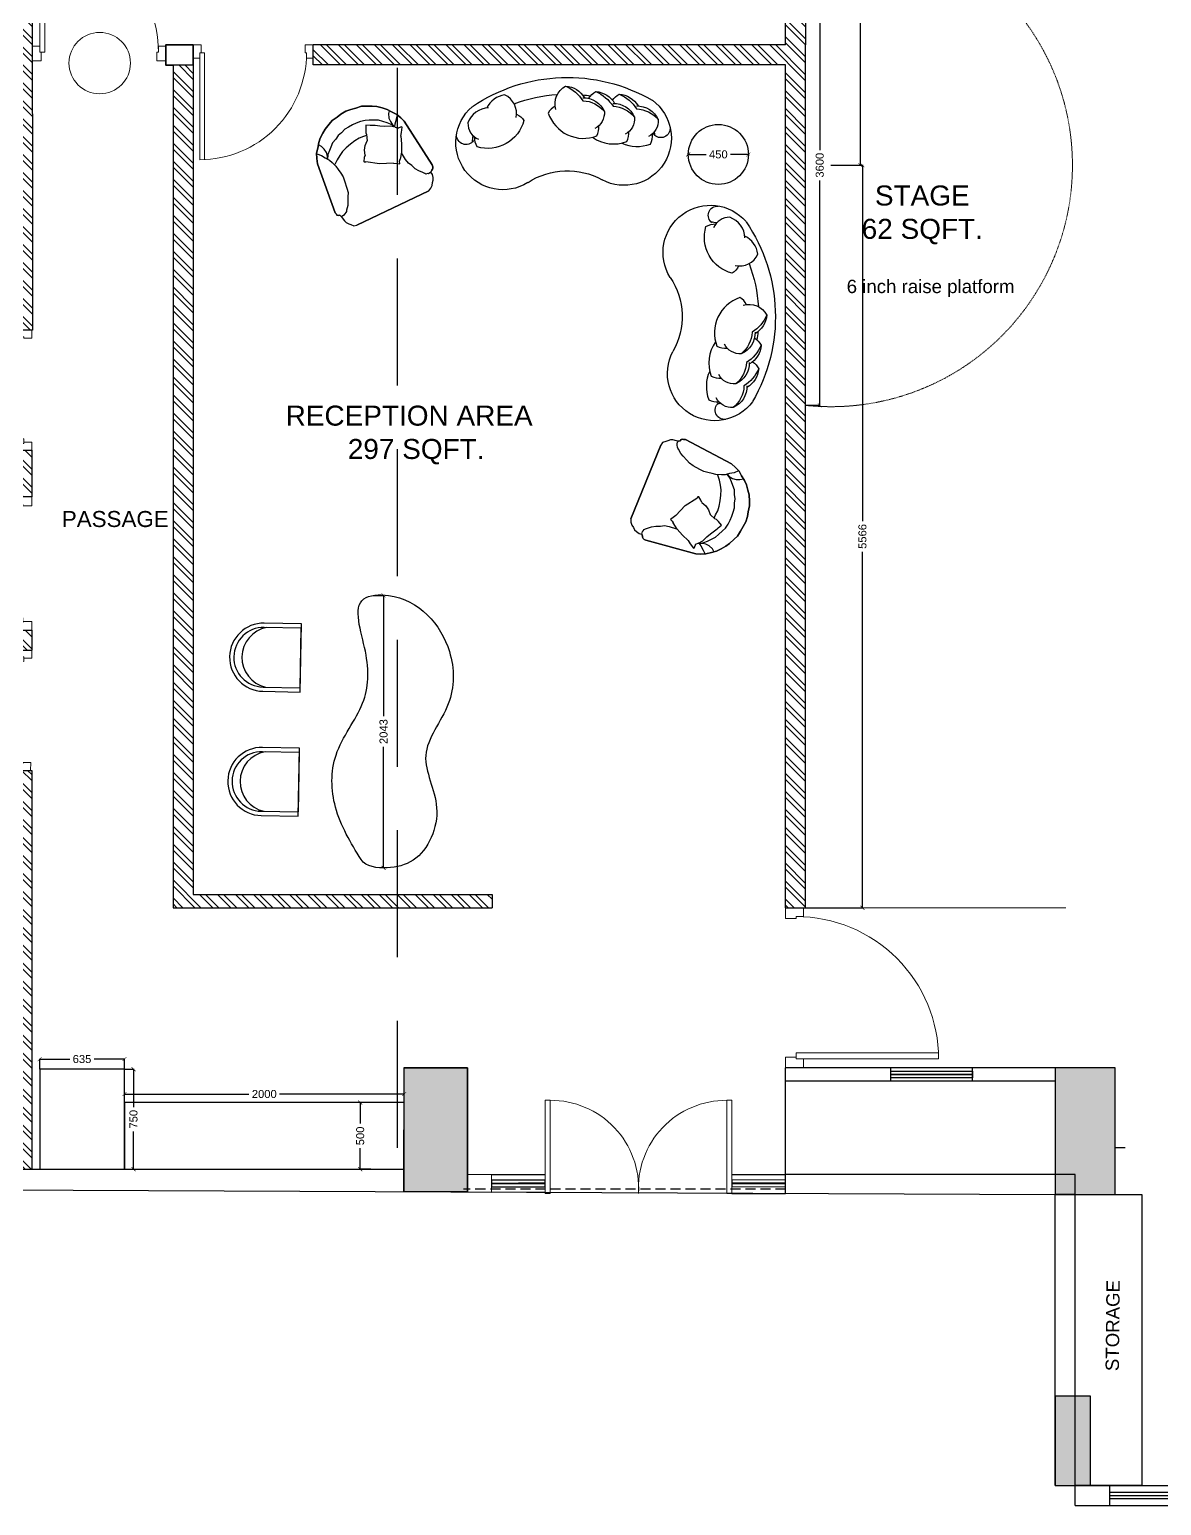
# Model space of a CAD drawing. Header units: millimetres. Extents: x 1464389 to 1998638, y -29162 to 256806.
# Drawn here: x 1958290 to 1966773, y 197582 to 208647 of the extents above; entities that cross this region are included whole.
import ezdxf

# ---------------------------------------------------------------- set-up
doc = ezdxf.new("R2010")
doc.units = ezdxf.units.MM
doc.header["$LTSCALE"] = 15
doc.header["$PDMODE"] = 35
for name, pattern in [('DASHED2', [0.375, 0.25, -0.125]), ('HIDDEN', [9.525, 6.35, -3.175]), ('JIS_02_1.2', [2.5, 1.25, -1.25])]:
    doc.linetypes.add(name, pattern=pattern)
doc.layers.get('0').update_dxf_attribs({"lineweight": 5})
for name, color, linetype, lineweight in [('A-DOOR', 4, 'Continuous', 0), ('dimension', 1, 'Continuous', 25), ('DOOR', 124, 'Continuous', 9), ('flooring', 251, 'JIS_02_1.2', 20), ('ledge wall line', 252, 'Continuous', 13), ('LS_DR_Wall', 5, 'Continuous', 35), ('wall', 50, 'Continuous', 30)]:
    doc.layers.add(name, color=color, linetype=linetype, lineweight=lineweight)
for name, color, linetype in [('A-ELEV-XTHK', 2, 'Continuous'), ('A-WNDW', 4, 'Continuous'), ('COLUMN', 14, 'Continuous'), ('GFC Walls', 14, 'Continuous'), ('Layer 1', 7, 'Continuous'), ('NEW WALL', 5, 'Continuous'), ('S-beamline-7', 8, 'HIDDEN'), ('S-col-3', 3, 'Continuous'), ('S-rcshd-252', 252, 'Continuous'), ('Text', 250, 'Continuous')]:
    doc.layers.add(name, color=color, linetype=linetype)
doc.layers.add('Furnitures', color=7, linetype='Continuous', lineweight=25, true_color=0x753b00)
doc.styles.add('ARIAL', font='arial.ttf')
doc.dimstyles.new('SC-25', dxfattribs={"dimtxt": 60, "dimasz": 30, "dimexe": 0, "dimexo": 0, "dimgap": 25, "dimtad": 0, "dimdec": 0, "dimzin": 0, "dimdsep": 46, "dimtxsty": 'ARIAL', "dimblk": 'ARCHTICK', "dimcen": 0.09, "dimdle": 3, "dimclrd": 251, "dimclre": 251, "dimclrt": 1, "dimadec": 0, "dimazin": 0, "dimtfac": 1, "dimtdec": 0, "dimtofl": 0, "dimtmove": 0, "dimatfit": 2, "dimfxl": 100, "dimtolj": 1, "dimtzin": 0, "dimarcsym": 0})

# ---------------------------------------------------------------- blocks, each defined once
blk = doc.blocks.new('JJJ')
at = {"layer": 'A-DOOR'}
blk.add_lwpolyline([(9654, -285892), (10402, -285892), (10402, -285852), (9654, -285852)], close=True, dxfattribs=at)
blk.add_arc((9694, -285849), 708, 359.7642, 93.2615, dxfattribs=at)
blk = doc.blocks.new('C')
at = {"layer": 'S-rcshd-252'}
h = blk.add_hatch(color=1, dxfattribs=at)
h.dxf.hatch_style = 1
h.paths.add_polyline_path([(2188411, 910774), (2187961, 910774), (2187961, 909874), (2188261, 909874), (2188411, 909874)])
h.paths.add_polyline_path([(2188411, 899641), (2188261, 899641), (2187961, 899641), (2187961, 898741), (2188411, 898741)])
h.paths.add_polyline_path([(2188711, 896750), (2187961, 896750), (2187961, 896550), (2188711, 896550)])
h.paths.add_polyline_path([(2193256, 899641), (2192781, 899641), (2192781, 898686), (2193256, 898686)])
h.paths.add_polyline_path([(2193196, 896750), (2193135, 896750), (2193135, 896550), (2193196, 896550)])
h.paths.add_polyline_path([(2193346, 896614), (2193196, 896614), (2193196, 896550), (2193346, 896550)])
h.paths.add_polyline_path([(2193736, 896750), (2193196, 896750), (2193196, 896614), (2193736, 896614)])
h.paths.add_polyline_path([(2193886, 896614), (2193736, 896614), (2193346, 896614), (2193346, 896550), (2193886, 896550)])
h.paths.add_polyline_path([(2193886, 896750), (2193736, 896750), (2193736, 896614), (2193886, 896614)])
h.paths.add_polyline_path([(2198475, 899036), (2198000, 899036), (2198000, 898722), (2198475, 898720)])
h.paths.add_polyline_path([(2198475, 899651), (2198000, 899651), (2198000, 899036), (2198475, 899036)])
h.paths.add_polyline_path([(2203030, 897190), (2202880, 897190), (2202880, 896750), (2203030, 896750)])
h.paths.add_polyline_path([(2203145, 897190), (2203030, 897190), (2203030, 896750), (2203145, 896750)])
h.paths.add_polyline_path([(2203145, 896750), (2203030, 896750), (2203030, 896550), (2203145, 896550)])
h.paths.add_polyline_path([(2203030, 896750), (2202880, 896750), (2202880, 896550), (2203030, 896550)])
h.paths.add_polyline_path([(2203030, 896550), (2202880, 896550), (2202880, 896520), (2203030, 896520)])
h.paths.add_polyline_path([(2203145, 896550), (2203030, 896550), (2203030, 896520), (2203145, 896520)])
h.paths.add_polyline_path([(2208039, 896750), (2207774, 896750), (2207774, 896550), (2208039, 896550)])
h.paths.add_polyline_path([(2208039, 897190), (2207774, 897190), (2207774, 896750), (2208039, 896750)])
h.paths.add_polyline_path([(2208039, 896550), (2207774, 896550), (2207774, 896520), (2208039, 896520)])
h.paths.add_polyline_path([(2208039, 901491), (2207774, 901491), (2207774, 900691), (2208039, 900691)])
h.paths.add_polyline_path([(2208039, 905638), (2207694, 905638), (2207694, 904838), (2208039, 904838)])
h.paths.add_polyline_path([(2208039, 909712), (2207694, 909712), (2207694, 908912), (2208039, 908912)])
h.paths.add_polyline_path([(2203060, 910774), (2202610, 910774), (2202610, 909874), (2203060, 909874)])
h.paths.add_polyline_path([(2198475, 910774), (2198025, 910774), (2198025, 909874), (2198475, 909874)])
h.paths.add_polyline_path([(2193260, 910774), (2192810, 910774), (2192810, 909874), (2193260, 909874)])
h = blk.add_hatch(color=1, dxfattribs=at)
h.dxf.hatch_style = 1
h.paths.add_polyline_path([(2203330, 899651), (2202880, 899651), (2202880, 898851), (2203030, 898851), (2203030, 898701), (2203330, 898701)])
h.paths.add_polyline_path([(2203030, 898851), (2202880, 898851), (2202880, 898701), (2203030, 898701)], flags=17)
at = {"layer": 'COLUMN', "color": 240, "true_color": 0xed1f24}
blk.add_lwpolyline([(2203330, 899651), (2202880, 899651), (2202880, 898701), (2203330, 898701)], close=True, dxfattribs=at)
at = {"layer": 'S-col-3', "color": 1, "lineweight": -3, "ltscale": 0.15}
blk.add_lwpolyline([(2198000, 898722), (2198000, 899651), (2198475, 899651), (2198475, 898720)], dxfattribs=at)
blk.add_lwpolyline([(2202880, 896520), (2203145, 896520), (2203145, 897190), (2202880, 897190)], close=True, dxfattribs=at)
blk = doc.blocks.new('_ArchTick')
at = {"color": 0, "linetype": 'ByBlock', "const_width": 0.15}
blk.add_lwpolyline([(-0.5, -0.5), (0.5, 0.5)], dxfattribs=at)
blk = doc.blocks.new('*D3298')
at = {"color": 251, "lineweight": -2, "transparency": 16777216}
for p, q in [((1958998, 200667), (1959934, 200667)), ((1959001, 200603), (1959001, 200667)), ((1961100, 200667), (1960164, 200667)), ((1961097, 200603), (1961097, 200667))]:
    blk.add_line(p, q, dxfattribs=at)
at = {"layer": 'Defpoints', "color": 0, "transparency": 16777216}
for p in [(1959001, 200667), (1959001, 200603), (1961097, 200603)]:
    blk.add_point(p, dxfattribs=at)
at = {"color": 251, "lineweight": -2, "transparency": 16777216, "xscale": 30, "yscale": 30, "zscale": 30, "rotation": 180}
blk.add_blockref('_ArchTick', (1959001, 200667), dxfattribs=at)
at = {"color": 251, "lineweight": -2, "transparency": 16777216, "xscale": 30, "yscale": 30, "zscale": 30}
blk.add_blockref('_ArchTick', (1961097, 200667), dxfattribs=at)
at = {"color": 1, "transparency": 16777216, "insert": (1960049, 200667), "char_height": 60, "attachment_point": 5, "style": 'ARIAL'}
blk.add_mtext('\\A1;2000', dxfattribs=at)
blk = doc.blocks.new('*D3299')
at = {"color": 251, "lineweight": -2, "transparency": 16777216}
for p, q in [((1960768, 200606), (1960768, 200445)), ((1960847, 200603), (1960768, 200603)), ((1960768, 200100), (1960768, 200262)), ((1960847, 200103), (1960768, 200103))]:
    blk.add_line(p, q, dxfattribs=at)
at = {"layer": 'Defpoints', "color": 0, "transparency": 16777216}
for p in [(1960847, 200603), (1960768, 200103), (1960847, 200103)]:
    blk.add_point(p, dxfattribs=at)
at = {"color": 251, "lineweight": -2, "transparency": 16777216, "xscale": 30, "yscale": 30, "zscale": 30}
for p, rotation in [((1960768, 200603), 90), ((1960768, 200103), 270)]:
    blk.add_blockref('_ArchTick', p, dxfattribs=dict(at, rotation=rotation))
at = {"color": 1, "transparency": 16777216, "insert": (1960768, 200353), "char_height": 60, "attachment_point": 5, "rotation": 90, "style": 'ARIAL'}
blk.add_mtext('\\A1;500', dxfattribs=at)
blk = doc.blocks.new('*D3300')
at = {"layer": 'Defpoints', "color": 0, "transparency": 16777216}
for p in [(1958366, 200929), (1958366, 200853), (1959001, 200853)]:
    blk.add_point(p, dxfattribs=at)
at = {"layer": 'wall', "color": 251, "lineweight": -2, "transparency": 16777216}
for p, q in [((1958363, 200929), (1958592, 200929)), ((1958366, 200853), (1958366, 200929)), ((1959004, 200929), (1958775, 200929)), ((1959001, 200853), (1959001, 200929))]:
    blk.add_line(p, q, dxfattribs=at)
at = {"layer": 'wall', "color": 251, "lineweight": -2, "transparency": 16777216, "xscale": 30, "yscale": 30, "zscale": 30, "rotation": 180}
blk.add_blockref('_ArchTick', (1958366, 200929), dxfattribs=at)
at = {"layer": 'wall', "color": 251, "lineweight": -2, "transparency": 16777216, "xscale": 30, "yscale": 30, "zscale": 30}
blk.add_blockref('_ArchTick', (1959001, 200929), dxfattribs=at)
at = {"layer": 'wall', "color": 1, "transparency": 16777216, "insert": (1958683, 200929), "char_height": 60, "attachment_point": 5, "style": 'ARIAL'}
blk.add_mtext('\\A1;635', dxfattribs=at)
blk = doc.blocks.new('*D3301')
at = {"layer": 'Defpoints', "color": 0, "transparency": 16777216}
for p in [(1959001, 200853), (1959069, 200853), (1959001, 200103)]:
    blk.add_point(p, dxfattribs=at)
at = {"layer": 'wall', "color": 251, "lineweight": -2, "transparency": 16777216}
for p, q in [((1959001, 200853), (1959069, 200853)), ((1959069, 200856), (1959069, 200569)), ((1959069, 200100), (1959069, 200387)), ((1959001, 200103), (1959069, 200103))]:
    blk.add_line(p, q, dxfattribs=at)
at = {"layer": 'wall', "color": 251, "lineweight": -2, "transparency": 16777216, "xscale": 30, "yscale": 30, "zscale": 30}
for p, rotation in [((1959069, 200853), 90), ((1959069, 200103), 270)]:
    blk.add_blockref('_ArchTick', p, dxfattribs=dict(at, rotation=rotation))
at = {"layer": 'wall', "color": 1, "transparency": 16777216, "insert": (1959069, 200478), "char_height": 60, "attachment_point": 5, "rotation": 90, "style": 'ARIAL'}
blk.add_mtext('\\A1;750', dxfattribs=at)
blk = doc.blocks.new('A$C3043')
at = {"layer": 'Furnitures'}
for points in [[(0.562, 0.007), (0.562, 0.312, 1), (0.002, 0.312), (0.002, 0.007)], [(0.527, 0.007), (0.527, 0.312, 1), (0.037, 0.312), (0.037, 0.007)]]:
    blk.add_lwpolyline(points, format="xyb", close=True, dxfattribs=at)
blk.add_arc((0.282, 0.241), 0.25, 11.4783, 168.5217, dxfattribs=at)
blk = doc.blocks.new('sofa043')
at = {"color": 0}
for points in [[(-194, -103, 0.14773), (-325, -211, 0.213343), (-487, -289, 0.178662)], [(-140, -155, 0.125567), (-194, -103, 0.249542), (-336, -189, -9.61688)], [(33, -65, 0.14773), (-98, -173, 0.213343), (-260, -251, 0.178662)], [(103, -243, 0.356772), (33, -65, 0.249542), (-109, -151, -9.61688)], [(-370, -119, 0.14773), (-501, -227, 0.213343), (-664, -305, 0.178662)], [(-500, -205, 0.306663), (-664, -305, 0.30633), (-595, -433, -0.872847)], [(-319, -166, 0.116002), (-370, -119, 0.249542), (-512, -205, -9.61688)], [(-324, -190, 0.306663), (-487, -289, 0.30633), (-419, -418, -0.872847)], [(-97, -151, 0.306663), (-260, -251, 0.30633), (-191, -379, -0.872847)], [(108, -218, -0.165541), (160, -270, -0.425989), (-206, -435, -0.121523), (-220, -359, 7.115464)], [(401, -308, -0.356772), (489, -139, -0.249542), (621, -239, 9.61688)], [(398, -283, 0.165541), (342, -329, 0.425989), (688, -532, 0.121523), (710, -458, -7.115464)], [(609, -238, -0.306663), (761, -354, -0.30633), (680, -475, 0.872847)], [(-394, -486, -0.201081), (-609, -489, -0.121523), (-623, -413, 7.115464)], [(-174, -446, -0.24852), (-433, -473, -0.121523), (-447, -397, 7.115464)], [(303, -793, 0.282268), (-252, -764, 0.308297)]]:
    blk.add_lwpolyline(points, format="xyb", dxfattribs=at)
for centre, radius, start, end in [((0, -1267), 1267, 54.8371, 119.1922), ((-412, -448), 354, 125.7179, 296.7746), ((0, -1267), 1142, 94.6666, 97.7656), ((0, -1267), 1142, 68.5884, 85.2775), ((495, -496), 354, 237.2547, 48.3114), ((-685, -370), 70, 171.0832, 319.3433), ((-412, -448), 229, 167.8032, 173.7904), ((774, -446), 70, 214.686, 2.9461), ((495, -496), 229, 0.2389, 11.4549)]:
    blk.add_arc(centre, radius, start, end, dxfattribs=at)
blk = doc.blocks.new('sofa-46')
at = {"color": 0, "linetype": 'ByBlock'}
for p, q in [((-0.288, 0.907), (-0.309, 0.891)), ((-0.288, 0.907), (-0.309, 0.891)), ((-0.263, 0.92), (-0.288, 0.907)), ((-0.263, 0.92), (-0.288, 0.907)), ((0.428, 0.92), (-0.263, 0.92)), ((-0.263, 0.92), (0.428, 0.92)), ((0.455, 0.915), (0.428, 0.92)), ((0.455, 0.915), (0.428, 0.92)), ((0.474, 0.893), (0.455, 0.915)), ((0.474, 0.893), (0.455, 0.915)), ((-0.364, 0.769), (-0.37, 0.764)), ((-0.37, 0.764), (-0.364, 0.769)), ((-0.348, 0.78), (-0.364, 0.769)), ((-0.364, 0.769), (-0.348, 0.78)), ((-0.345, 0.831), (-0.351, 0.804)), ((-0.345, 0.831), (-0.351, 0.804)), ((-0.351, 0.804), (-0.348, 0.78)), ((-0.351, 0.804), (-0.348, 0.78)), ((-0.348, 0.78), (-0.337, 0.783)), ((-0.337, 0.853), (-0.345, 0.831)), ((-0.337, 0.853), (-0.345, 0.831)), ((-0.323, 0.869), (-0.337, 0.853)), ((-0.323, 0.869), (-0.337, 0.853)), ((-0.337, 0.783), (-0.324, 0.785)), ((-0.324, 0.785), (-0.316, 0.78)), ((-0.309, 0.891), (-0.323, 0.869)), ((-0.309, 0.891), (-0.323, 0.869)), ((-0.316, 0.78), (-0.302, 0.777)), ((-0.302, 0.777), (-0.294, 0.769)), ((-0.294, 0.769), (-0.283, 0.755)), ((0.454, 0.764), (0.459, 0.774)), ((0.459, 0.774), (0.467, 0.78)), ((0.467, 0.78), (0.481, 0.788)), ((0.487, 0.879), (0.474, 0.893)), ((0.487, 0.879), (0.474, 0.893)), ((0.481, 0.788), (0.494, 0.793)), ((0.503, 0.86), (0.487, 0.879)), ((0.503, 0.86), (0.487, 0.879)), ((0.494, 0.793), (0.508, 0.796)), ((0.511, 0.841), (0.503, 0.86)), ((0.511, 0.841), (0.503, 0.86)), ((0.508, 0.796), (0.519, 0.793)), ((0.516, 0.809), (0.511, 0.841)), ((0.516, 0.809), (0.511, 0.841)), ((0.519, 0.793), (0.516, 0.809)), ((0.519, 0.793), (0.516, 0.809)), ((0.527, 0.779), (0.519, 0.793)), ((0.519, 0.793), (0.527, 0.779)), ((0.54, 0.776), (0.527, 0.779)), ((0.527, 0.779), (0.54, 0.776)), ((0.548, 0.768), (0.54, 0.776)), ((0.54, 0.776), (0.548, 0.768)), ((0.548, 0.757), (0.548, 0.768)), ((0.548, 0.768), (0.548, 0.757)), ((-0.383, 0.745), (-0.384, 0.729)), ((-0.384, 0.729), (-0.383, 0.745)), ((-0.384, 0.729), (-0.33, 0.283)), ((-0.33, 0.283), (-0.384, 0.729)), ((-0.378, 0.756), (-0.383, 0.745)), ((-0.383, 0.745), (-0.378, 0.756)), ((-0.37, 0.764), (-0.378, 0.756)), ((-0.378, 0.756), (-0.37, 0.764)), ((-0.283, 0.755), (-0.259, 0.726)), ((-0.259, 0.726), (-0.238, 0.696)), ((-0.238, 0.696), (-0.222, 0.658)), ((-0.222, 0.658), (-0.206, 0.628)), ((0.377, 0.632), (0.394, 0.664)), ((0.394, 0.664), (0.413, 0.704)), ((0.413, 0.704), (0.427, 0.734)), ((0.427, 0.734), (0.454, 0.764)), ((0.51, 0.293), (0.554, 0.741)), ((0.554, 0.741), (0.51, 0.293)), ((0.554, 0.741), (0.548, 0.757)), ((0.548, 0.757), (0.554, 0.741)), ((-0.224, 0.45), (-0.193, 0.514)), ((-0.206, 0.628), (-0.196, 0.587)), ((-0.196, 0.587), (-0.191, 0.52)), ((-0.193, 0.514), (-0.155, 0.565)), ((-0.144, 0.579), (-0.155, 0.565)), ((-0.136, 0.6), (-0.144, 0.579)), ((-0.088, 0.57), (-0.136, 0.6)), ((-0.088, 0.57), (0.023, 0.526)), ((0.023, 0.526), (0.122, 0.458)), ((0.357, 0.489), (0.36, 0.527)), ((0.36, 0.527), (0.369, 0.594)), ((0.369, 0.594), (0.377, 0.632)), ((-0.246, 0.388), (-0.267, 0.361)), ((-0.246, 0.388), (-0.224, 0.45)), ((0.103, 0.402), (0.089, 0.361)), ((0.103, 0.402), (0.119, 0.418)), ((0.119, 0.418), (0.138, 0.447)), ((0.136, 0.453), (0.122, 0.458)), ((0.138, 0.447), (0.136, 0.453)), ((0.362, 0.454), (0.357, 0.489)), ((0.368, 0.416), (0.362, 0.454)), ((0.373, 0.381), (0.368, 0.416)), ((-0.33, 0.283), (-0.317, 0.243)), ((-0.317, 0.243), (-0.33, 0.283)), ((-0.267, 0.361), (-0.292, 0.321)), ((-0.292, 0.321), (-0.284, 0.315)), ((-0.284, 0.315), (-0.249, 0.315)), ((-0.249, 0.269), (-0.276, 0.237)), ((-0.235, 0.296), (-0.254, 0.315)), ((-0.233, 0.293), (-0.249, 0.269)), ((-0.235, 0.296), (-0.203, 0.269)), ((-0.225, 0.261), (-0.233, 0.285)), ((-0.233, 0.285), (-0.211, 0.255)), ((-0.22, 0.234), (-0.225, 0.261)), ((-0.203, 0.269), (-0.157, 0.25)), ((0.015, 0.246), (0.035, 0.297)), ((0.067, 0.326), (0.035, 0.297)), ((0.089, 0.361), (0.067, 0.326)), ((0.131, 0.253), (0.177, 0.263)), ((0.177, 0.263), (0.223, 0.274)), ((0.223, 0.274), (0.267, 0.29)), ((0.267, 0.29), (0.302, 0.311)), ((0.302, 0.311), (0.34, 0.335)), ((0.34, 0.335), (0.375, 0.364)), ((0.366, 0.232), (0.393, 0.259)), ((0.389, 0.337), (0.373, 0.381)), ((0.402, 0.308), (0.389, 0.337)), ((0.393, 0.259), (0.415, 0.297)), ((0.402, 0.27), (0.396, 0.237)), ((0.426, 0.275), (0.402, 0.308)), ((0.415, 0.297), (0.402, 0.27)), ((0.415, 0.297), (0.413, 0.293)), ((0.413, 0.292), (0.415, 0.297)), ((0.413, 0.293), (0.413, 0.292)), ((0.447, 0.242), (0.426, 0.275)), ((0.493, 0.248), (0.51, 0.293)), ((0.51, 0.293), (0.493, 0.248)), ((-0.317, 0.243), (-0.296, 0.202)), ((-0.296, 0.202), (-0.317, 0.243)), ((-0.276, 0.237), (-0.301, 0.207)), ((-0.296, 0.202), (-0.266, 0.161)), ((-0.266, 0.161), (-0.296, 0.202)), ((-0.266, 0.161), (-0.239, 0.126)), ((-0.239, 0.126), (-0.266, 0.161)), ((-0.25, 0.145), (-0.234, 0.164)), ((-0.234, 0.164), (-0.22, 0.201)), ((-0.22, 0.201), (-0.22, 0.234)), ((-0.211, 0.255), (-0.19, 0.231)), ((-0.19, 0.231), (-0.161, 0.204)), ((-0.161, 0.204), (-0.131, 0.179)), ((-0.157, 0.25), (-0.12, 0.23)), ((-0.131, 0.179), (-0.099, 0.163)), ((-0.12, 0.23), (-0.085, 0.209)), ((-0.099, 0.163), (-0.058, 0.144)), ((-0.085, 0.209), (-0.058, 0.195)), ((-0.058, 0.195), (-0.047, 0.189)), ((-0.058, 0.144), (-0.026, 0.13)), ((-0.047, 0.189), (-0.015, 0.17)), ((-0.026, 0.13), (0.014, 0.121)), ((-0.015, 0.17), (0.004, 0.208)), ((0.004, 0.208), (0.015, 0.229)), ((0.015, 0.229), (0.015, 0.246)), ((0.018, 0.254), (0.048, 0.251)), ((0.048, 0.251), (0.088, 0.248)), ((0.088, 0.248), (0.131, 0.253)), ((0.166, 0.123), (0.206, 0.139)), ((0.206, 0.139), (0.241, 0.147)), ((0.241, 0.147), (0.274, 0.168)), ((0.274, 0.168), (0.312, 0.184)), ((0.312, 0.184), (0.342, 0.211)), ((0.342, 0.211), (0.366, 0.232)), ((0.392, 0.102), (0.419, 0.132)), ((0.419, 0.132), (0.392, 0.102)), ((0.396, 0.237), (0.401, 0.202)), ((0.401, 0.202), (0.412, 0.173)), ((0.412, 0.173), (0.43, 0.148)), ((0.419, 0.132), (0.447, 0.172)), ((0.447, 0.172), (0.419, 0.132)), ((0.477, 0.213), (0.447, 0.242)), ((0.447, 0.172), (0.477, 0.207)), ((0.477, 0.207), (0.447, 0.172)), ((0.477, 0.207), (0.493, 0.248)), ((0.493, 0.248), (0.477, 0.207)), ((-0.239, 0.126), (-0.207, 0.096)), ((-0.207, 0.096), (-0.239, 0.126)), ((-0.207, 0.096), (-0.17, 0.066)), ((-0.17, 0.066), (-0.207, 0.096)), ((-0.17, 0.066), (-0.135, 0.047)), ((-0.135, 0.047), (-0.17, 0.066)), ((-0.135, 0.047), (-0.086, 0.022)), ((-0.086, 0.022), (-0.135, 0.047)), ((-0.086, 0.022), (-0.049, 0.006)), ((-0.049, 0.006), (-0.086, 0.022)), ((-0.049, 0.006), (0, 0)), ((0, 0), (-0.049, 0.006)), ((0, 0), (0.046, -0.008)), ((0.046, -0.008), (0, 0)), ((0.014, 0.121), (0.055, 0.118)), ((0.055, 0.118), (0.09, 0.118)), ((0.09, 0.118), (0.128, 0.121)), ((0.128, 0.121), (0.166, 0.123)), ((0.14, -0.009), (0.181, 0.001)), ((0.181, 0.001), (0.14, -0.009)), ((0.181, 0.001), (0.232, 0.009)), ((0.232, 0.009), (0.181, 0.001)), ((0.232, 0.009), (0.27, 0.025)), ((0.27, 0.025), (0.232, 0.009)), ((0.27, 0.025), (0.319, 0.049)), ((0.319, 0.049), (0.27, 0.025)), ((0.319, 0.049), (0.352, 0.073)), ((0.352, 0.073), (0.319, 0.049)), ((0.352, 0.073), (0.392, 0.102)), ((0.392, 0.102), (0.352, 0.073)), ((0.046, -0.008), (0.092, -0.014)), ((0.092, -0.014), (0.046, -0.008)), ((0.092, -0.014), (0.14, -0.009)), ((0.14, -0.009), (0.092, -0.014))]:
    blk.add_line(p, q, dxfattribs=at)
blk = doc.blocks.new('*D3338')
at = {"layer": 'Defpoints', "color": 0, "ltscale": 0.25, "transparency": 16777216}
for p in [(1960864, 204405), (1960943, 202362), (1960971, 202362)]:
    blk.add_point(p, dxfattribs=at)
at = {"layer": 'dimension', "color": 251, "lineweight": -2, "ltscale": 0.25, "transparency": 16777216}
for p, q in [((1960864, 204405), (1960943, 204405)), ((1960943, 204408), (1960943, 203499)), ((1960943, 202359), (1960943, 203269)), ((1960971, 202362), (1960943, 202362))]:
    blk.add_line(p, q, dxfattribs=at)
at = {"layer": 'dimension', "color": 251, "lineweight": -2, "ltscale": 0.25, "transparency": 16777216, "xscale": 30, "yscale": 30, "zscale": 30}
for p, rotation in [((1960943, 204405), 90), ((1960943, 202362), 270)]:
    blk.add_blockref('_ArchTick', p, dxfattribs=dict(at, rotation=rotation))
at = {"layer": 'dimension', "color": 1, "ltscale": 0.25, "transparency": 16777216, "insert": (1960943, 203384), "char_height": 60, "attachment_point": 5, "rotation": 90, "style": 'ARIAL'}
blk.add_mtext('\\A1;2043', dxfattribs=at)
blk = doc.blocks.new('*D3339')
at = {"layer": 'Defpoints', "color": 0, "ltscale": 0.25, "transparency": 16777216}
for p in [(1963227, 207711), (1963677, 207711), (1963677, 207711)]:
    blk.add_point(p, dxfattribs=at)
at = {"layer": 'dimension', "color": 251, "lineweight": -2, "ltscale": 0.25, "transparency": 16777216}
for p, q in [((1963224, 207711), (1963360, 207711)), ((1963680, 207711), (1963544, 207711)), ((1963677, 207711), (1963677, 207711))]:
    blk.add_line(p, q, dxfattribs=at)
at = {"layer": 'dimension', "color": 251, "lineweight": -2, "ltscale": 0.25, "transparency": 16777216, "xscale": 30, "yscale": 30, "zscale": 30, "rotation": 180}
blk.add_blockref('_ArchTick', (1963227, 207711), dxfattribs=at)
at = {"layer": 'dimension', "color": 251, "lineweight": -2, "ltscale": 0.25, "transparency": 16777216, "xscale": 30, "yscale": 30, "zscale": 30}
blk.add_blockref('_ArchTick', (1963677, 207711), dxfattribs=at)
at = {"layer": 'dimension', "color": 1, "ltscale": 0.25, "transparency": 16777216, "insert": (1963452, 207711), "char_height": 60, "attachment_point": 5, "style": 'ARIAL'}
blk.add_mtext('\\A1;450', dxfattribs=at)
blk = doc.blocks.new('outer wall')
for p, q in [((887376.9, -157900.1), (887556.9, -157900.1)), ((887556.9, -157900.1), (887556.9, -158031.3))]:
    blk.add_line(p, q)
at = {"layer": 'A-WNDW', "ltscale": 0.5}
for p, q in [((887556.9, -157900.1), (887958.9, -157900.2)), ((889358.9, -157900.2), (889760.9, -157900.1)), ((887556.9, -158031.3), (887958.9, -158031)), ((889358.9, -158041.6), (889760.9, -158041.1))]:
    blk.add_line(p, q, dxfattribs=at)
at = {"layer": 'A-WNDW', "ltscale": 0.5, "const_width": 14.1}
for points in [[(887958.9, -157966.7), (887556.9, -157967)], [(889760.9, -157966), (889358.9, -157966.6)]]:
    blk.add_lwpolyline(points, dxfattribs=at)
at = {"layer": 'A-WNDW', "ltscale": 0.5}
for points in [[(887958.9, -157941.7), (887556.9, -157942), (887556.9, -157992), (887958.9, -157991.7)], [(889760.9, -157941), (889358.9, -157941.6), (889358.9, -157991.6), (889760.9, -157991)], [(892191.9, -160281.1), (893917.9, -160281.1), (893917.9, -160331.1), (892191.9, -160331.1)]]:
    blk.add_lwpolyline(points, close=True, dxfattribs=at)
blk.add_lwpolyline([(892191.9, -160306.1), (893917.9, -160306.1)], dxfattribs=at)
at = {"layer": 'GFC Walls'}
for p, q in [((891781.9, -157100.1), (889760.9, -157100.1)), ((889760.9, -158041.1), (889760.9, -157100.1)), ((891781.9, -157200.1), (889760.9, -157200.1)), ((883033.9, -157860.1), (886901.9, -157860.1)), ((891931.9, -157900.1), (889760.9, -157900.1)), ((891931.9, -160231.1), (891931.9, -157900.1)), ((882787.9, -158010.1), (891781.9, -158050.1)), ((891781.9, -160231.1), (891781.9, -158050.1)), ((891931.9, -158050.1), (891781.9, -158050.1)), ((891781.9, -160231.1), (896940.9, -160231.1)), ((891931.9, -160381.1), (891931.9, -160231.1)), ((892191.9, -160381.1), (892191.9, -160231.1)), ((891931.9, -160381.1), (898582.9, -160381.1))]:
    blk.add_line(p, q, dxfattribs=at)
at = {"layer": 'GFC Walls', "color": 252, "linetype": 'DASHED2', "ltscale": 20, "true_color": 0x939598}
blk.add_line((892306.9, -157700.1), (892231.9, -157700.1), dxfattribs=at)
at = {"layer": 'GFC Walls'}
for points in [[(886901.2, -158028.4), (887376.9, -158028.4), (887376.9, -157100.1), (886901.2, -157100.1)], [(891781.9, -158050.1), (892231.9, -158050.1), (892231.9, -157100.1), (891781.9, -157100.1)]]:
    blk.add_lwpolyline(points, close=True, dxfattribs=at)
at = {"layer": 'Layer 1'}
for p, q in [((890550.9, -157200.1), (890550.9, -157100.1)), ((891160.9, -157200.1), (891160.9, -157100.1))]:
    blk.add_line(p, q, dxfattribs=at)
at = {"layer": 'Layer 1', "const_width": 14.1}
blk.add_lwpolyline([(890550.9, -157150.1), (891160.9, -157150.1)], dxfattribs=at)
at = {"layer": 'Layer 1'}
blk.add_lwpolyline([(890550.9, -157125.1), (891160.9, -157125.1), (891160.9, -157175.1), (890550.9, -157175.1)], close=True, dxfattribs=at)
blk = doc.blocks.new('D900')
for points in [[(0, 840), (0, 900), (100, 900), (100, 850), (60, 850), (60, 840)], [(0, 60), (0, 0), (100, 0), (100, 50), (60, 50), (60, 60)]]:
    blk.add_lwpolyline(points, close=True)
blk.add_lwpolyline([(60, 850, -0.414214), (860, 50), (60, 50), (60, 85), (859.2, 85)], format="xyb")
blk = doc.blocks.new('DOOR')
at = {"layer": 'DOOR'}
for p, xscale, yscale, zscale, rotation in [((884116, -149552), -1.111111111111109, 1.111111111111109, 1.111111111111109, 270), ((884112, -152470), -1.000938348249392, 1.000938348249392, 1.000938348249392, 359.9999999999933), ((884112, -153970), 1.001173196474355, 1.001173196474355, 1.001173196474355, 179.4305568197881)]:
    blk.add_blockref('D900', p, dxfattribs=dict(at, xscale=xscale, yscale=yscale, zscale=zscale, rotation=rotation))
at = {"layer": 'DOOR', "rotation": 270}
blk.add_blockref('D900', (885321, -149432), dxfattribs=at)
at = {"layer": 'DOOR'}
for p, xscale, yscale, zscale in [((884112, -153820), -1.111111111111109, 1.111111111111109, 1.111111111111109), ((889761, -157100), 1.33333333333362, 1.33333333333362, 1.33333333333362)]:
    blk.add_blockref('D900', p, dxfattribs=dict(at, xscale=xscale, yscale=yscale, zscale=zscale))
blk = doc.blocks.new('INTRNAL WALLS')
at = {"layer": 'ledge wall line'}
h = blk.add_hatch(dxfattribs=at)
h.set_pattern_fill('ANSI32', color=256, scale=10, angle=90)
h.paths.add_polyline_path([(881833, -153970), (884112, -153970), (884112, -153820), (881683, -153820), (881683, -157110), (881833, -157110)])
h.paths.add_polyline_path([(882312, -149582), (883965, -149582), (883965, -149432), (881862, -149432), (881862, -147927), (881712, -147927), (881712, -149582), (882162, -149582), (882162, -152470), (881712, -152470), (881712, -152620), (883962, -152620), (883962, -152820), (884112, -152820), (884112, -152470), (882312, -152470)])
h.paths.add_polyline_path([(880483, -151120), (875067, -151120), (875067, -151270), (876950, -151270), (876950, -152620), (877891, -152620), (877891, -152470), (877100, -152470), (877100, -151270), (878641, -151270), (878641, -152620), (878788, -152620), (878788, -151270), (878933, -151270), (880333, -151270), (880333, -152470), (879538, -152470), (879538, -152620), (880333, -152620), (880333, -152911), (880483, -152911)])
h.paths.add_polyline_path([(880483, -148961), (880483, -147927), (880333, -147927), (880333, -148961), (874917, -148961), (874917, -149111), (880333, -149111), (880333, -150220), (880483, -150220)])
h.paths.add_polyline_path([(880483, -146877), (877313, -146877), (877313, -144171), (880333, -144645), (880333, -145977), (880483, -145977), (880483, -144517), (876791, -143937), (876791, -143775), (876641, -143775), (876641, -144065), (877163, -144147), (877163, -146877), (875067, -146877), (875067, -147027), (880483, -147027)])
h.paths.add_polyline_path([(884112, -145078), (881712, -144708), (881712, -145077), (881862, -145077), (881862, -144883), (883962, -145207), (883962, -146877), (881712, -146877), (881712, -147027), (883962, -147027), (883967, -151569), (884117, -151569)])
h.paths.add_polyline_path([(886927, -144298), (886777, -144275), (886777, -148282), (884115, -148282), (884115, -148432), (886927, -148432)])
h.paths.add_polyline_path([(889911, -149432), (889911, -144757), (889761, -144734), (889761, -149432), (886221, -149432), (886221, -149582), (889761, -149582), (889761, -155900), (889911, -155900)])
h.paths.add_polyline_path([(881638, -158065), (881683, -158065), (881683, -157965), (881538, -157965), (881538, -159250), (881638, -159250)])
h.paths.add_polyline_path([(882037, -160000), (881538, -160000), (881538, -160100), (882037, -160100)])
h.paths.add_polyline_path([(884112, -154870), (883962, -154870), (883962, -157860), (884112, -157860)])
h.paths.add_polyline_path([(880783, -155840), (880483, -155840), (880483, -153811), (878183, -153811), (878183, -153970), (880333, -153970), (880333, -155840), (878333, -155840), (878333, -154720), (878183, -154720), (878183, -155840), (877313, -155840), (877163, -155840), (877163, -157110), (877313, -157110), (877313, -155990), (880783, -155987)])
h.paths.add_polyline_path([(876413, -155840), (875067, -155840), (875067, -155990), (876413, -155990)])
h.paths.add_polyline_path([(876863, -157860), (875067, -157860), (875067, -158010), (876863, -158010)])
h.paths.add_polyline_path([(876791, -142736), (876641, -142714), (876641, -142876), (876791, -142876)])
h.paths.add_polyline_path([(884112, -143864), (883962, -143841), (883962, -144155), (884112, -144155)])
h = blk.add_hatch(dxfattribs=at)
h.set_pattern_fill('ANSI32', color=256, scale=10, angle=90)
h.paths.add_polyline_path([(887561, -155800), (885171, -155800), (885171, -155900), (887561, -155900)])
h.paths.add_polyline_path([(885321, -149582), (885171, -149582), (885171, -155800), (885321, -155800)])
at = {"layer": 'NEW WALL'}
for p, q in [((886221, -149582), (886221, -149432)), ((885171, -149582), (885321, -149582)), ((881683, -153820), (884112, -153820)), ((884112, -153820), (884112, -153970)), ((881833, -153970), (884112, -153970)), ((883962, -154870), (884112, -154870)), ((884112, -154870), (884112, -157860)), ((887561, -155800), (887561, -155900)), ((883962, -157860), (884112, -157860))]:
    blk.add_line(p, q, dxfattribs=at)
for points in [[(889761, -149432), (889761, -144734), (889911, -144757), (889911, -149432)], [(884112, -145078), (884117, -151569), (883967, -151569), (883962, -147027)], [(889761, -149432), (886221, -149432)], [(889761, -155900), (889911, -155900), (889911, -149432)], [(885171, -149582), (885171, -155900), (887561, -155900)], [(885321, -149582), (885321, -155800), (887561, -155800)], [(889761, -155900), (889761, -149582), (886221, -149582)], [(882312, -152470), (884112, -152470), (884112, -152820), (883962, -152820), (883962, -152620), (881712, -152620), (881712, -152470), (882162, -152470)]]:
    blk.add_lwpolyline(points, dxfattribs=at)
blk = doc.blocks.new('*D3341')
at = {"layer": 'Defpoints', "color": 0, "ltscale": 0.25, "transparency": 16777216}
for p in [(1964106, 209430), (1964106, 205830), (1964212, 205830)]:
    blk.add_point(p, dxfattribs=at)
at = {"layer": 'dimension', "color": 251, "lineweight": -2, "ltscale": 0.25, "transparency": 16777216}
for p, q in [((1964106, 209430), (1964212, 209430)), ((1964212, 209433), (1964212, 207744)), ((1964212, 205827), (1964212, 207515)), ((1964106, 205830), (1964212, 205830))]:
    blk.add_line(p, q, dxfattribs=at)
at = {"layer": 'dimension', "color": 251, "lineweight": -2, "ltscale": 0.25, "transparency": 16777216, "xscale": 30, "yscale": 30, "zscale": 30}
for p, rotation in [((1964212, 209430), 90), ((1964212, 205830), 270)]:
    blk.add_blockref('_ArchTick', p, dxfattribs=dict(at, rotation=rotation))
at = {"layer": 'dimension', "color": 1, "ltscale": 0.25, "transparency": 16777216, "insert": (1964212, 207630), "char_height": 60, "attachment_point": 5, "rotation": 90, "style": 'ARIAL'}
blk.add_mtext('\\A1;3600', dxfattribs=at)
blk = doc.blocks.new('*D3342')
at = {"color": 251, "lineweight": -2, "ltscale": 0.25, "transparency": 16777216}
for p, q in [((1964429, 213233), (1964517, 213233)), ((1964517, 213236), (1964517, 210546)), ((1964517, 207627), (1964517, 210317)), ((1964296, 207630), (1964517, 207630))]:
    blk.add_line(p, q, dxfattribs=at)
at = {"layer": 'Defpoints', "color": 0, "ltscale": 0.25, "transparency": 16777216}
for p in [(1964429, 213233), (1964296, 207630), (1964517, 207630)]:
    blk.add_point(p, dxfattribs=at)
at = {"color": 251, "lineweight": -2, "ltscale": 0.25, "transparency": 16777216, "xscale": 30, "yscale": 30, "zscale": 30}
for p, rotation in [((1964517, 213233), 90), ((1964517, 207630), 270)]:
    blk.add_blockref('_ArchTick', p, dxfattribs=dict(at, rotation=rotation))
at = {"color": 1, "ltscale": 0.25, "transparency": 16777216, "insert": (1964517, 210431), "char_height": 60, "attachment_point": 5, "rotation": 90, "style": 'ARIAL'}
blk.add_mtext('\\A1;5603', dxfattribs=at)
blk = doc.blocks.new('*D3343')
at = {"color": 251, "lineweight": -2, "ltscale": 0.25, "transparency": 16777216}
for p, q in [((1964296, 207630), (1964532, 207630)), ((1964532, 207633), (1964532, 204961)), ((1964532, 202060), (1964532, 204732)), ((1964106, 202063), (1964532, 202063))]:
    blk.add_line(p, q, dxfattribs=at)
at = {"layer": 'Defpoints', "color": 0, "ltscale": 0.25, "transparency": 16777216}
for p in [(1964296, 207630), (1964106, 202063), (1964532, 202063)]:
    blk.add_point(p, dxfattribs=at)
at = {"color": 251, "lineweight": -2, "ltscale": 0.25, "transparency": 16777216, "xscale": 30, "yscale": 30, "zscale": 30}
for p, rotation in [((1964532, 207630), 90), ((1964532, 202063), 270)]:
    blk.add_blockref('_ArchTick', p, dxfattribs=dict(at, rotation=rotation))
at = {"color": 1, "ltscale": 0.25, "transparency": 16777216, "insert": (1964532, 204847), "char_height": 60, "attachment_point": 5, "rotation": 90, "style": 'ARIAL'}
blk.add_mtext('\\A1;5566', dxfattribs=at)

msp = doc.modelspace()

# ---------------------------------------------------------------- linework, layer by layer
at = {"ltscale": 0.25}
msp.add_line((1964105.7, 202063.4), (1966055.2, 202063.4), dxfattribs=at)
msp.add_line((1961571.7, 200063.4), (1961751.7, 200063.4))
msp.add_circle((1958815.6, 208395.4), 230.2)
at = {"layer": 'COLUMN', "color": 240, "true_color": 0xed1f24}
for points in [[(1961096, 199935.1), (1961096.7, 200863.4), (1961571.7, 200863.4), (1961571.7, 199933)], [(1965976.7, 199913.4), (1966426.7, 199913.4), (1966426.7, 200863.4), (1965976.7, 200863.4), (1965976.7, 199913.4)]]:
    msp.add_lwpolyline(points, dxfattribs=at)
msp.add_lwpolyline([(1965976.7, 197732.4), (1966241.7, 197732.4), (1966241.7, 198402.4), (1965976.7, 198402.4)], close=True, dxfattribs=at)
at = {"layer": 'flooring', "ltscale": 0.2}
msp.add_lwpolyline([(1964105.9, 205829.7, 1.1111111), (1964105.6, 209429.7)], format="xyb", close=True, dxfattribs=at)
at = {"layer": 'Furnitures'}
for points in [[(1958365.9, 200103.4), (1959000.9, 200103.4), (1959000.9, 200853.4), (1958365.9, 200853.4)], [(1961096.7, 200603.4), (1959000.9, 200603.4), (1959000.9, 200103.4), (1961096.7, 200103.4)]]:
    msp.add_lwpolyline(points, close=True, dxfattribs=at)
at = {"layer": 'Furnitures', "ltscale": 0.25}
msp.add_lwpolyline([(1966126.7, 199913.4), (1966626.7, 199913.4), (1966626.7, 197732.4), (1966126.7, 197732.4)], close=True, dxfattribs=at)
at = {"layer": 'Furnitures'}
msp.add_circle((1963452, 207710.6), 225, dxfattribs=at)
msp.add_spline([(1960773.9, 202424.9), (1960582.6, 202817.8), (1960586.8, 203208.5), (1960786.3, 203597.2), (1960806.5, 203985.9), (1960794.7, 204378.8), (1960980.2, 204404.7), (1961436.4, 203983.8), (1961428, 203593), (1961259, 203204.4), (1961340.7, 202813.6), (1961164.6, 202420.7), (1960968, 202362.3), (1960773.9, 202424.9), (1960764.8, 202439.8)], degree=3, dxfattribs=at)
at = {"layer": 'GFC Walls', "color": 252, "linetype": 'DASHED2', "ltscale": 20, "true_color": 0x939598}
msp.add_lwpolyline([(1963955.7, 199953.3), (1961542.8, 199953.6)], dxfattribs=at)
at = {"layer": 'LS_DR_Wall', "ltscale": 0.25}
msp.add_lwpolyline([(1959365.9, 208381.2), (1959310.9, 208381.2), (1959310.9, 208531.2), (1959515.9, 208531.2), (1959515.9, 208381.2)], dxfattribs=at)
at = {"layer": 'S-beamline-7', "ltscale": 10}
msp.add_lwpolyline([(1961046.7, 200263.1), (1961046.7, 209726.7)], dxfattribs=at)

# ---------------------------------------------------------------- block references
for name in ['outer wall', 'INTRNAL WALLS', 'DOOR']:
    msp.add_blockref(name, (1074194.8, 357963.5))
at = {"ltscale": 0.03, "xscale": 911.6581959757924, "yscale": 911.6581959757924, "zscale": 911.6581959757924, "rotation": 88.87436945940925}
for p in [(1960323.4, 203678.6), (1960310, 202747.5)]:
    msp.add_blockref('A$C3043', p, dxfattribs=at)
at = {"layer": 'A-ELEV-XTHK'}
for p, xscale, yscale, zscale, rotation in [((2228986.5, 190911.7), -0.9333333333327936, 0.9333333333327936, 0.9333333333327936, 270), ((1696720.9, 190911.7), 0.9333333333327949, 0.9333333333327949, 0.9333333333327949, 90)]:
    msp.add_blockref('JJJ', p, dxfattribs=dict(at, xscale=xscale, yscale=yscale, zscale=zscale, rotation=rotation))
at = {"layer": 'COLUMN', "color": 240, "true_color": 0xed1f24}
msp.add_blockref('C', (-236903.4, -698787.3), dxfattribs=at)
at = {"layer": 'Furnitures', "xscale": -1}
for p, rotation in [((1962341.8, 208288), 359.047475906405), ((1963879.5, 206472.7), 269.0474759064049)]:
    msp.add_blockref('sofa043', p, dxfattribs=dict(at, rotation=rotation))
at = {"layer": 'Furnitures'}
for p, xscale, yscale, zscale, rotation in [((1960736, 208058.1), 864.2053553722799, 864.2053553722799, 864.2053553722799, 205.4602831201096), ((1963617, 204887.4), 864.2053553722798, 864.2053553722798, 864.2053553722798, 67.74634180363381)]:
    msp.add_blockref('sofa-46', p, dxfattribs=dict(at, xscale=xscale, yscale=yscale, zscale=zscale, rotation=rotation))

# ---------------------------------------------------------------- texts
at = {"layer": 'Text', "ltscale": 0.25, "style": 'ARIAL'}
for s, width, heights, insert, char_height, attachment_point in [('\\pxqc,t5;STAGE \\P62 SQFT.', 2998.551, [0], (1963481.2, 207036.7), 150, 7), ('\\pxqc;6 inch raise platform', 1302.77, [0], (1964391.3, 206771.3), 100, 1), ('\\pxt5;  RECEPTION AREA\\P          297 SQFT.', 2313.201, [417], (1960092.6, 205386.5), 150, 7), ('\\pxt5;   PASSAGE', 2313.201, [0], (1958392, 204916), 120, 7)]:
    msp.add_mtext_dynamic_manual_height_columns(s, width=width, gutter_width=250, heights=heights, dxfattribs=dict(at, insert=insert, char_height=char_height, attachment_point=attachment_point))
at = {"layer": 'Text', "insert": (1966462.2, 199272.2), "char_height": 100, "width": 2858.77, "attachment_point": 9, "rotation": 89.42521, "style": 'ARIAL'}
msp.add_mtext('STORAGE', dxfattribs=at)

# ---------------------------------------------------------------- dimensions: what is measured, and where the dimension line sits
at = {"ltscale": 0.25}
for base, p1, p2, picture, middle in [((1964517, 207629.7), (1964429.2, 213233.1), (1964295.7, 207629.7), '*D3342', (1964517, 210431.4)), ((1964532, 202063.4), (1964295.7, 207629.7), (1964105.7, 202063.4), '*D3343', (1964532, 204846.6))]:
    dim = msp.add_linear_dim(base=base, p1=p1, p2=p2, angle=90, dimstyle='SC-25', dxfattribs=at)
    dim.commit()
    dim.dimension.update_dxf_attribs({"geometry": picture, "text_midpoint": middle})
dim = msp.add_linear_dim(base=(1959000.9, 200666.6), p1=(1961096.7, 200603.4), p2=(1959000.9, 200603.4), angle=180, text='2000', dimstyle='SC-25', override={"dimfxl": 15})
dim.commit()
dim.dimension.update_dxf_attribs({"geometry": '*D3298', "text_midpoint": (1960048.8, 200666.6)})
dim = msp.add_linear_dim(base=(1960768.4, 200103.4), p1=(1960847, 200603.4), p2=(1960847, 200103.4), angle=90, dimstyle='SC-25', override={"dimfxl": 15})
dim.commit()
dim.dimension.update_dxf_attribs({"geometry": '*D3299', "text_midpoint": (1960768.4, 200353.4)})
at = {"layer": 'dimension', "ltscale": 0.25}
for base, p1, p2, picture, middle in [((1964212, 205829.7), (1964105.6, 209429.7), (1964105.9, 205829.7), '*D3341', (1964212, 207629.7)), ((1960943.302, 202362.4016), (1960864.2306, 204404.9151), (1960971.0274, 202362.4016), '*D3338', (1960943.302, 203383.6584))]:
    dim = msp.add_linear_dim(base=base, p1=p1, p2=p2, angle=90, dimstyle='SC-25', dxfattribs=at)
    dim.commit()
    dim.dimension.update_dxf_attribs({"geometry": picture, "text_midpoint": middle})
dim = msp.add_linear_dim(base=(1963677, 207710.6), p1=(1963227, 207710.6), p2=(1963677, 207710.6), dimstyle='SC-25', dxfattribs=at)
dim.commit()
dim.dimension.update_dxf_attribs({"geometry": '*D3339', "text_midpoint": (1963452, 207710.6)})
at = {"layer": 'wall'}
for base, p1, p2, angle, picture, middle in [((1958365.9, 200928.5), (1959000.9, 200853.4), (1958365.9, 200853.4), 180, '*D3300', (1958683.4, 200928.5)), ((1959069.5, 200853.4), (1959000.9, 200103.4), (1959000.9, 200853.4), 90, '*D3301', (1959069.5, 200478.4))]:
    dim = msp.add_linear_dim(base=base, p1=p1, p2=p2, angle=angle, dimstyle='SC-25', dxfattribs=at)
    dim.commit()
    dim.dimension.update_dxf_attribs({"geometry": picture, "text_midpoint": middle})

doc.saveas('drawing.dxf')
